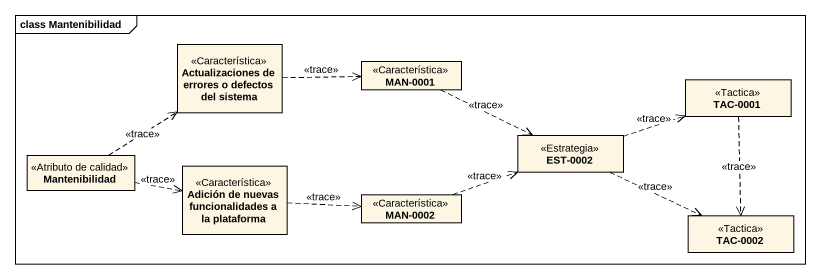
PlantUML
@startuml
mainframe class Mantenibilidad
hide circle
hide empty members
class "Actualizaciones de errores o defectos del sistema" as Actualizaciones_de_errores <<Característica>>
class "MAN-0001" as MAN_0001 <<Característica>>
class "TAC-0001" as TAC_0001 <<Tactica>>
class "EST-0002" as EST_0002 <<Estrategia>>
class Mantenibilidad <<Atributo de calidad>>
class "Adición de nuevas funcionalidades a la plataforma" as Adición_de_nuevas <<Característica>>
class "MAN-0002" as MAN_0002 <<Característica>>
class "TAC-0002" as TAC_0002 <<Tactica>>
Actualizaciones_de_errores .right.> MAN_0001 : <<trace>>
MAN_0001 .right.> EST_0002 : <<trace>>
TAC_0001 ..> TAC_0002 : <<trace>>
EST_0002 .right.> TAC_0001 : <<trace>>
EST_0002 .right.> TAC_0002 : <<trace>>
Mantenibilidad .up.> Actualizaciones_de_errores : <<trace>>
Mantenibilidad .right.> Adición_de_nuevas : <<trace>>
Adición_de_nuevas .right.> MAN_0002 : <<trace>>
MAN_0002 .right.> EST_0002 : <<trace>>
@enduml
